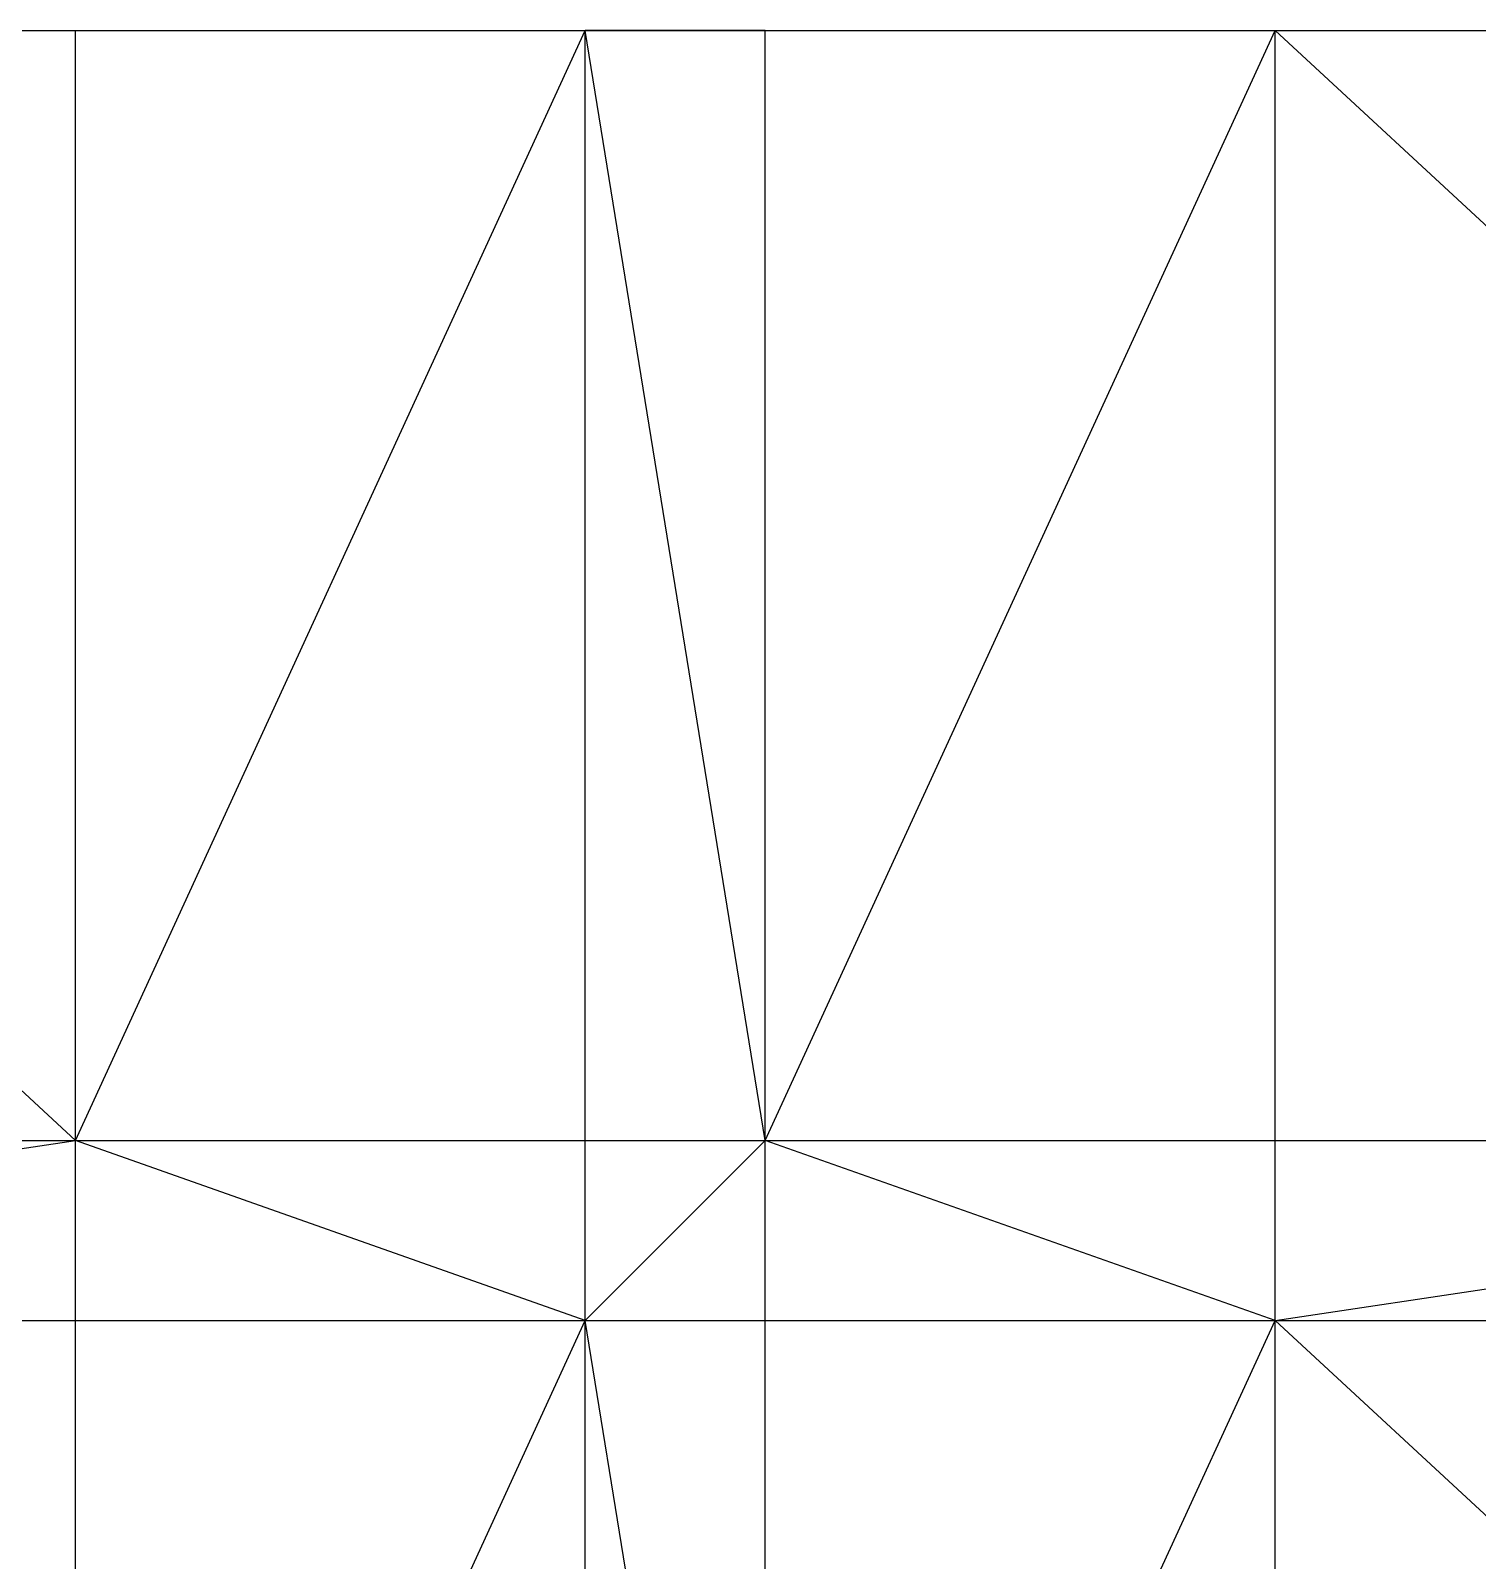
# Model space of a CAD drawing. Header units: metres. Extents: x 0 to 30, y 0 to 40.
# Drawn here: x 10.7 to 20.35, y 29.8 to 40 of the extents above; entities that cross this region are included whole.
import ezdxf

# ---------------------------------------------------------------- set-up
doc = ezdxf.new("R2010")
doc.units = ezdxf.units.M
for name, color, linetype in [('beam_x', 3, 'Continuous'), ('beam_y', 4, 'Continuous'), ('column', 7, 'Continuous'), ('floor_brace', 6, 'Continuous'), ('shear_wall_xz', 130, 'Continuous')]:
    doc.layers.add(name, color=color, linetype=linetype)

msp = doc.modelspace()

# ---------------------------------------------------------------- linework, layer by layer
at = {"layer": 'beam_x'}
for p, q in [((3, 40), (11, 40)), ((3, 40, 9), (11, 40, 9)), ((3, 40, 15), (11, 40, 15)), ((3, 40, 21), (11, 40, 21)), ((3, 40, 27), (11, 40, 27)), ((3, 40, 33), (11, 40, 33)), ((3, 40, 39), (11, 40, 39)), ((3, 40, 45), (11, 40, 45)), ((3, 40, 51), (11, 40, 51)), ((3, 40, 57), (11, 40, 57)), ((3, 40, 63), (11, 40, 63)), ((3, 40, 69), (11, 40, 69)), ((3, 40, 75), (11, 40, 75)), ((3, 40, 81), (11, 40, 81)), ((3, 40, 87), (11, 40, 87)), ((3, 40, 93), (11, 40, 93)), ((3, 40, 99), (11, 40, 99)), ((3, 40, 105), (11, 40, 105)), ((3, 40, 111), (11, 40, 111)), ((3, 40, 117), (11, 40, 117)), ((3, 40, 123), (11, 40, 123)), ((3, 40, 129), (11, 40, 129)), ((3, 40, 135), (11, 40, 135)), ((3, 40, 141), (11, 40, 141)), ((3, 40, 147), (11, 40, 147)), ((3, 40, 153), (11, 40, 153)), ((11, 40), (14.4, 40)), ((11, 40, 9), (14.4, 40, 9)), ((11, 40, 15), (14.4, 40, 15)), ((11, 40, 21), (14.4, 40, 21)), ((11, 40, 27), (14.4, 40, 27)), ((11, 40, 33), (14.4, 40, 33)), ((11, 40, 39), (14.4, 40, 39)), ((11, 40, 45), (14.4, 40, 45)), ((11, 40, 51), (14.4, 40, 51)), ((11, 40, 57), (14.4, 40, 57)), ((11, 40, 63), (14.4, 40, 63)), ((11, 40, 69), (14.4, 40, 69)), ((11, 40, 75), (14.4, 40, 75)), ((11, 40, 81), (14.4, 40, 81)), ((11, 40, 87), (14.4, 40, 87)), ((11, 40, 93), (14.4, 40, 93)), ((11, 40, 99), (14.4, 40, 99)), ((11, 40, 105), (14.4, 40, 105)), ((11, 40, 111), (14.4, 40, 111)), ((11, 40, 117), (14.4, 40, 117)), ((11, 40, 123), (14.4, 40, 123)), ((11, 40, 129), (14.4, 40, 129)), ((11, 40, 135), (14.4, 40, 135)), ((11, 40, 141), (14.4, 40, 141)), ((11, 40, 147), (14.4, 40, 147)), ((11, 40, 153), (14.4, 40, 153)), ((14.4, 40), (15.6, 40)), ((14.4, 40, 9), (15.6, 40, 9)), ((14.4, 40, 15), (15.6, 40, 15)), ((14.4, 40, 21), (15.6, 40, 21)), ((14.4, 40, 27), (15.6, 40, 27)), ((14.4, 40, 33), (15.6, 40, 33)), ((14.4, 40, 39), (15.6, 40, 39)), ((14.4, 40, 45), (15.6, 40, 45)), ((14.4, 40, 51), (15.6, 40, 51)), ((14.4, 40, 57), (15.6, 40, 57)), ((14.4, 40, 63), (15.6, 40, 63)), ((14.4, 40, 69), (15.6, 40, 69)), ((14.4, 40, 75), (15.6, 40, 75)), ((14.4, 40, 81), (15.6, 40, 81)), ((14.4, 40, 87), (15.6, 40, 87)), ((14.4, 40, 93), (15.6, 40, 93)), ((14.4, 40, 99), (15.6, 40, 99)), ((14.4, 40, 105), (15.6, 40, 105)), ((14.4, 40, 111), (15.6, 40, 111)), ((14.4, 40, 117), (15.6, 40, 117)), ((14.4, 40, 123), (15.6, 40, 123)), ((14.4, 40, 129), (15.6, 40, 129)), ((14.4, 40, 135), (15.6, 40, 135)), ((14.4, 40, 141), (15.6, 40, 141)), ((14.4, 40, 147), (15.6, 40, 147)), ((14.4, 40, 153), (15.6, 40, 153)), ((15.6, 40), (19, 40)), ((15.6, 40, 9), (19, 40, 9)), ((15.6, 40, 15), (19, 40, 15)), ((15.6, 40, 21), (19, 40, 21)), ((15.6, 40, 27), (19, 40, 27)), ((15.6, 40, 33), (19, 40, 33)), ((15.6, 40, 39), (19, 40, 39)), ((15.6, 40, 45), (19, 40, 45)), ((15.6, 40, 51), (19, 40, 51)), ((15.6, 40, 57), (19, 40, 57)), ((15.6, 40, 63), (19, 40, 63)), ((15.6, 40, 69), (19, 40, 69)), ((15.6, 40, 75), (19, 40, 75)), ((15.6, 40, 81), (19, 40, 81)), ((15.6, 40, 87), (19, 40, 87)), ((15.6, 40, 93), (19, 40, 93)), ((15.6, 40, 99), (19, 40, 99)), ((15.6, 40, 105), (19, 40, 105)), ((15.6, 40, 111), (19, 40, 111)), ((15.6, 40, 117), (19, 40, 117)), ((15.6, 40, 123), (19, 40, 123)), ((15.6, 40, 129), (19, 40, 129)), ((15.6, 40, 135), (19, 40, 135)), ((15.6, 40, 141), (19, 40, 141)), ((15.6, 40, 147), (19, 40, 147)), ((15.6, 40, 153), (19, 40, 153)), ((19, 40), (27, 40)), ((19, 40, 9), (27, 40, 9)), ((19, 40, 15), (27, 40, 15)), ((19, 40, 21), (27, 40, 21)), ((19, 40, 27), (27, 40, 27)), ((19, 40, 33), (27, 40, 33)), ((19, 40, 39), (27, 40, 39)), ((19, 40, 45), (27, 40, 45)), ((19, 40, 51), (27, 40, 51)), ((19, 40, 57), (27, 40, 57)), ((19, 40, 63), (27, 40, 63)), ((19, 40, 69), (27, 40, 69)), ((19, 40, 75), (27, 40, 75)), ((19, 40, 81), (27, 40, 81)), ((19, 40, 87), (27, 40, 87)), ((19, 40, 93), (27, 40, 93)), ((19, 40, 99), (27, 40, 99)), ((19, 40, 105), (27, 40, 105)), ((19, 40, 111), (27, 40, 111)), ((19, 40, 117), (27, 40, 117)), ((19, 40, 123), (27, 40, 123)), ((19, 40, 129), (27, 40, 129)), ((19, 40, 135), (27, 40, 135)), ((19, 40, 141), (27, 40, 141)), ((19, 40, 147), (27, 40, 147)), ((19, 40, 153), (27, 40, 153)), ((3, 32.6), (11, 32.6)), ((3, 32.6, 15), (11, 32.6, 15)), ((3, 32.6, 27), (11, 32.6, 27)), ((3, 32.6, 39), (11, 32.6, 39)), ((3, 32.6, 51), (11, 32.6, 51)), ((3, 32.6, 63), (11, 32.6, 63)), ((3, 32.6, 75), (11, 32.6, 75)), ((3, 32.6, 87), (11, 32.6, 87)), ((3, 32.6, 99), (11, 32.6, 99)), ((3, 32.6, 111), (11, 32.6, 111)), ((3, 32.6, 123), (11, 32.6, 123)), ((3, 32.6, 135), (11, 32.6, 135)), ((3, 32.6, 147), (11, 32.6, 147)), ((11, 32.6), (14.4, 32.6)), ((11, 32.6, 15), (14.4, 32.6, 15)), ((11, 32.6, 27), (14.4, 32.6, 27)), ((11, 32.6, 39), (14.4, 32.6, 39)), ((11, 32.6, 51), (14.4, 32.6, 51)), ((11, 32.6, 63), (14.4, 32.6, 63)), ((11, 32.6, 75), (14.4, 32.6, 75)), ((11, 32.6, 87), (14.4, 32.6, 87)), ((11, 32.6, 99), (14.4, 32.6, 99)), ((11, 32.6, 111), (14.4, 32.6, 111)), ((11, 32.6, 123), (14.4, 32.6, 123)), ((11, 32.6, 135), (14.4, 32.6, 135)), ((11, 32.6, 147), (14.4, 32.6, 147)), ((14.4, 32.6), (15.6, 32.6)), ((14.4, 32.6, 9), (15.6, 32.6, 9)), ((14.4, 32.6, 15), (15.6, 32.6, 15)), ((14.4, 32.6, 21), (15.6, 32.6, 21)), ((14.4, 32.6, 27), (15.6, 32.6, 27)), ((14.4, 32.6, 33), (15.6, 32.6, 33)), ((14.4, 32.6, 39), (15.6, 32.6, 39)), ((14.4, 32.6, 45), (15.6, 32.6, 45)), ((14.4, 32.6, 51), (15.6, 32.6, 51)), ((14.4, 32.6, 57), (15.6, 32.6, 57)), ((14.4, 32.6, 63), (15.6, 32.6, 63)), ((14.4, 32.6, 69), (15.6, 32.6, 69)), ((14.4, 32.6, 75), (15.6, 32.6, 75)), ((14.4, 32.6, 81), (15.6, 32.6, 81)), ((14.4, 32.6, 87), (15.6, 32.6, 87)), ((14.4, 32.6, 93), (15.6, 32.6, 93)), ((14.4, 32.6, 99), (15.6, 32.6, 99)), ((14.4, 32.6, 105), (15.6, 32.6, 105)), ((14.4, 32.6, 111), (15.6, 32.6, 111)), ((14.4, 32.6, 117), (15.6, 32.6, 117)), ((14.4, 32.6, 123), (15.6, 32.6, 123)), ((14.4, 32.6, 129), (15.6, 32.6, 129)), ((14.4, 32.6, 135), (15.6, 32.6, 135)), ((14.4, 32.6, 141), (15.6, 32.6, 141)), ((14.4, 32.6, 147), (15.6, 32.6, 147)), ((14.4, 32.6, 153), (15.6, 32.6, 153)), ((15.6, 32.6), (19, 32.6)), ((15.6, 32.6, 15), (19, 32.6, 15)), ((15.6, 32.6, 27), (19, 32.6, 27)), ((15.6, 32.6, 39), (19, 32.6, 39)), ((15.6, 32.6, 51), (19, 32.6, 51)), ((15.6, 32.6, 63), (19, 32.6, 63)), ((15.6, 32.6, 75), (19, 32.6, 75)), ((15.6, 32.6, 87), (19, 32.6, 87)), ((15.6, 32.6, 99), (19, 32.6, 99)), ((15.6, 32.6, 111), (19, 32.6, 111)), ((15.6, 32.6, 123), (19, 32.6, 123)), ((15.6, 32.6, 135), (19, 32.6, 135)), ((15.6, 32.6, 147), (19, 32.6, 147)), ((19, 32.6), (27, 32.6)), ((19, 32.6, 15), (27, 32.6, 15)), ((19, 32.6, 27), (27, 32.6, 27)), ((19, 32.6, 39), (27, 32.6, 39)), ((19, 32.6, 51), (27, 32.6, 51)), ((19, 32.6, 63), (27, 32.6, 63)), ((19, 32.6, 75), (27, 32.6, 75)), ((19, 32.6, 87), (27, 32.6, 87)), ((19, 32.6, 99), (27, 32.6, 99)), ((19, 32.6, 111), (27, 32.6, 111)), ((19, 32.6, 123), (27, 32.6, 123)), ((19, 32.6, 135), (27, 32.6, 135)), ((19, 32.6, 147), (27, 32.6, 147)), ((3, 31.4), (11, 31.4)), ((3, 31.4, 15), (11, 31.4, 15)), ((3, 31.4, 27), (11, 31.4, 27)), ((3, 31.4, 39), (11, 31.4, 39)), ((3, 31.4, 51), (11, 31.4, 51)), ((3, 31.4, 63), (11, 31.4, 63)), ((3, 31.4, 75), (11, 31.4, 75)), ((3, 31.4, 87), (11, 31.4, 87)), ((3, 31.4, 99), (11, 31.4, 99)), ((3, 31.4, 111), (11, 31.4, 111)), ((3, 31.4, 123), (11, 31.4, 123)), ((3, 31.4, 135), (11, 31.4, 135)), ((3, 31.4, 147), (11, 31.4, 147)), ((11, 31.4), (14.4, 31.4)), ((11, 31.4, 15), (14.4, 31.4, 15)), ((11, 31.4, 27), (14.4, 31.4, 27)), ((11, 31.4, 39), (14.4, 31.4, 39)), ((11, 31.4, 51), (14.4, 31.4, 51)), ((11, 31.4, 63), (14.4, 31.4, 63)), ((11, 31.4, 75), (14.4, 31.4, 75)), ((11, 31.4, 87), (14.4, 31.4, 87)), ((11, 31.4, 99), (14.4, 31.4, 99)), ((11, 31.4, 111), (14.4, 31.4, 111)), ((11, 31.4, 123), (14.4, 31.4, 123)), ((11, 31.4, 135), (14.4, 31.4, 135)), ((11, 31.4, 147), (14.4, 31.4, 147)), ((14.4, 31.4), (15.6, 31.4)), ((14.4, 31.4, 9), (15.6, 31.4, 9)), ((14.4, 31.4, 15), (15.6, 31.4, 15)), ((14.4, 31.4, 21), (15.6, 31.4, 21)), ((14.4, 31.4, 27), (15.6, 31.4, 27)), ((14.4, 31.4, 33), (15.6, 31.4, 33)), ((14.4, 31.4, 39), (15.6, 31.4, 39)), ((14.4, 31.4, 45), (15.6, 31.4, 45)), ((14.4, 31.4, 51), (15.6, 31.4, 51)), ((14.4, 31.4, 57), (15.6, 31.4, 57)), ((14.4, 31.4, 63), (15.6, 31.4, 63)), ((14.4, 31.4, 69), (15.6, 31.4, 69)), ((14.4, 31.4, 75), (15.6, 31.4, 75)), ((14.4, 31.4, 81), (15.6, 31.4, 81)), ((14.4, 31.4, 87), (15.6, 31.4, 87)), ((14.4, 31.4, 93), (15.6, 31.4, 93)), ((14.4, 31.4, 99), (15.6, 31.4, 99)), ((14.4, 31.4, 105), (15.6, 31.4, 105)), ((14.4, 31.4, 111), (15.6, 31.4, 111)), ((14.4, 31.4, 117), (15.6, 31.4, 117)), ((14.4, 31.4, 123), (15.6, 31.4, 123)), ((14.4, 31.4, 129), (15.6, 31.4, 129)), ((14.4, 31.4, 135), (15.6, 31.4, 135)), ((14.4, 31.4, 141), (15.6, 31.4, 141)), ((14.4, 31.4, 147), (15.6, 31.4, 147)), ((14.4, 31.4, 153), (15.6, 31.4, 153)), ((15.6, 31.4), (19, 31.4)), ((15.6, 31.4, 15), (19, 31.4, 15)), ((15.6, 31.4, 27), (19, 31.4, 27)), ((15.6, 31.4, 39), (19, 31.4, 39)), ((15.6, 31.4, 51), (19, 31.4, 51)), ((15.6, 31.4, 63), (19, 31.4, 63)), ((15.6, 31.4, 75), (19, 31.4, 75)), ((15.6, 31.4, 87), (19, 31.4, 87)), ((15.6, 31.4, 99), (19, 31.4, 99)), ((15.6, 31.4, 111), (19, 31.4, 111)), ((15.6, 31.4, 123), (19, 31.4, 123)), ((15.6, 31.4, 135), (19, 31.4, 135)), ((15.6, 31.4, 147), (19, 31.4, 147)), ((19, 31.4), (27, 31.4)), ((19, 31.4, 15), (27, 31.4, 15)), ((19, 31.4, 27), (27, 31.4, 27)), ((19, 31.4, 39), (27, 31.4, 39)), ((19, 31.4, 51), (27, 31.4, 51)), ((19, 31.4, 63), (27, 31.4, 63)), ((19, 31.4, 75), (27, 31.4, 75)), ((19, 31.4, 87), (27, 31.4, 87)), ((19, 31.4, 99), (27, 31.4, 99)), ((19, 31.4, 111), (27, 31.4, 111)), ((19, 31.4, 123), (27, 31.4, 123)), ((19, 31.4, 135), (27, 31.4, 135)), ((19, 31.4, 147), (27, 31.4, 147))]:
    msp.add_line(p, q, dxfattribs=at)
at = {"layer": 'beam_y'}
for p, q in [((11, 32.6, 9), (11, 40, 9)), ((11, 32.6, 21), (11, 40, 21)), ((11, 32.6, 33), (11, 40, 33)), ((11, 32.6, 45), (11, 40, 45)), ((11, 32.6, 57), (11, 40, 57)), ((11, 32.6, 69), (11, 40, 69)), ((11, 32.6, 81), (11, 40, 81)), ((11, 32.6, 93), (11, 40, 93)), ((11, 32.6, 105), (11, 40, 105)), ((11, 32.6, 117), (11, 40, 117)), ((11, 32.6, 129), (11, 40, 129)), ((11, 32.6, 141), (11, 40, 141)), ((11, 32.6, 153), (11, 40, 153)), ((14.4, 32.6), (14.4, 40)), ((14.4, 32.6, 9), (14.4, 40, 9)), ((14.4, 32.6, 15), (14.4, 40, 15)), ((14.4, 32.6, 21), (14.4, 40, 21)), ((14.4, 32.6, 27), (14.4, 40, 27)), ((14.4, 32.6, 33), (14.4, 40, 33)), ((14.4, 32.6, 39), (14.4, 40, 39)), ((14.4, 32.6, 45), (14.4, 40, 45)), ((14.4, 32.6, 51), (14.4, 40, 51)), ((14.4, 32.6, 57), (14.4, 40, 57)), ((14.4, 32.6, 63), (14.4, 40, 63)), ((14.4, 32.6, 69), (14.4, 40, 69)), ((14.4, 32.6, 75), (14.4, 40, 75)), ((14.4, 32.6, 81), (14.4, 40, 81)), ((14.4, 32.6, 87), (14.4, 40, 87)), ((14.4, 32.6, 93), (14.4, 40, 93)), ((14.4, 32.6, 99), (14.4, 40, 99)), ((14.4, 32.6, 105), (14.4, 40, 105)), ((14.4, 32.6, 111), (14.4, 40, 111)), ((14.4, 32.6, 117), (14.4, 40, 117)), ((14.4, 32.6, 123), (14.4, 40, 123)), ((14.4, 32.6, 129), (14.4, 40, 129)), ((14.4, 32.6, 135), (14.4, 40, 135)), ((14.4, 32.6, 141), (14.4, 40, 141)), ((14.4, 32.6, 147), (14.4, 40, 147)), ((14.4, 32.6, 153), (14.4, 40, 153)), ((15.6, 32.6), (15.6, 40)), ((15.6, 32.6, 9), (15.6, 40, 9)), ((15.6, 32.6, 15), (15.6, 40, 15)), ((15.6, 32.6, 21), (15.6, 40, 21)), ((15.6, 32.6, 27), (15.6, 40, 27)), ((15.6, 32.6, 33), (15.6, 40, 33)), ((15.6, 32.6, 39), (15.6, 40, 39)), ((15.6, 32.6, 45), (15.6, 40, 45)), ((15.6, 32.6, 51), (15.6, 40, 51)), ((15.6, 32.6, 57), (15.6, 40, 57)), ((15.6, 32.6, 63), (15.6, 40, 63)), ((15.6, 32.6, 69), (15.6, 40, 69)), ((15.6, 32.6, 75), (15.6, 40, 75)), ((15.6, 32.6, 81), (15.6, 40, 81)), ((15.6, 32.6, 87), (15.6, 40, 87)), ((15.6, 32.6, 93), (15.6, 40, 93)), ((15.6, 32.6, 99), (15.6, 40, 99)), ((15.6, 32.6, 105), (15.6, 40, 105)), ((15.6, 32.6, 111), (15.6, 40, 111)), ((15.6, 32.6, 117), (15.6, 40, 117)), ((15.6, 32.6, 123), (15.6, 40, 123)), ((15.6, 32.6, 129), (15.6, 40, 129)), ((15.6, 32.6, 135), (15.6, 40, 135)), ((15.6, 32.6, 141), (15.6, 40, 141)), ((15.6, 32.6, 147), (15.6, 40, 147)), ((15.6, 32.6, 153), (15.6, 40, 153)), ((19, 32.6, 9), (19, 40, 9)), ((19, 32.6, 21), (19, 40, 21)), ((19, 32.6, 33), (19, 40, 33)), ((19, 32.6, 45), (19, 40, 45)), ((19, 32.6, 57), (19, 40, 57)), ((19, 32.6, 69), (19, 40, 69)), ((19, 32.6, 81), (19, 40, 81)), ((19, 32.6, 93), (19, 40, 93)), ((19, 32.6, 105), (19, 40, 105)), ((19, 32.6, 117), (19, 40, 117)), ((19, 32.6, 129), (19, 40, 129)), ((19, 32.6, 141), (19, 40, 141)), ((19, 32.6, 153), (19, 40, 153)), ((11, 31.4, 9), (11, 32.6, 9)), ((11, 31.4, 21), (11, 32.6, 21)), ((11, 31.4, 33), (11, 32.6, 33)), ((11, 31.4, 45), (11, 32.6, 45)), ((11, 31.4, 57), (11, 32.6, 57)), ((11, 31.4, 69), (11, 32.6, 69)), ((11, 31.4, 81), (11, 32.6, 81)), ((11, 31.4, 93), (11, 32.6, 93)), ((11, 31.4, 105), (11, 32.6, 105)), ((11, 31.4, 117), (11, 32.6, 117)), ((11, 31.4, 129), (11, 32.6, 129)), ((11, 31.4, 141), (11, 32.6, 141)), ((11, 31.4, 153), (11, 32.6, 153)), ((14.4, 31.4), (14.4, 32.6)), ((14.4, 31.4, 9), (14.4, 32.6, 9)), ((14.4, 31.4, 15), (14.4, 32.6, 15)), ((14.4, 31.4, 21), (14.4, 32.6, 21)), ((14.4, 31.4, 27), (14.4, 32.6, 27)), ((14.4, 31.4, 33), (14.4, 32.6, 33)), ((14.4, 31.4, 39), (14.4, 32.6, 39)), ((14.4, 31.4, 45), (14.4, 32.6, 45)), ((14.4, 31.4, 51), (14.4, 32.6, 51)), ((14.4, 31.4, 57), (14.4, 32.6, 57)), ((14.4, 31.4, 63), (14.4, 32.6, 63)), ((14.4, 31.4, 69), (14.4, 32.6, 69)), ((14.4, 31.4, 75), (14.4, 32.6, 75)), ((14.4, 31.4, 81), (14.4, 32.6, 81)), ((14.4, 31.4, 87), (14.4, 32.6, 87)), ((14.4, 31.4, 93), (14.4, 32.6, 93)), ((14.4, 31.4, 99), (14.4, 32.6, 99)), ((14.4, 31.4, 105), (14.4, 32.6, 105)), ((14.4, 31.4, 111), (14.4, 32.6, 111)), ((14.4, 31.4, 117), (14.4, 32.6, 117)), ((14.4, 31.4, 123), (14.4, 32.6, 123)), ((14.4, 31.4, 129), (14.4, 32.6, 129)), ((14.4, 31.4, 135), (14.4, 32.6, 135)), ((14.4, 31.4, 141), (14.4, 32.6, 141)), ((14.4, 31.4, 147), (14.4, 32.6, 147)), ((14.4, 31.4, 153), (14.4, 32.6, 153)), ((15.6, 31.4), (15.6, 32.6)), ((15.6, 31.4, 9), (15.6, 32.6, 9)), ((15.6, 31.4, 15), (15.6, 32.6, 15)), ((15.6, 31.4, 21), (15.6, 32.6, 21)), ((15.6, 31.4, 27), (15.6, 32.6, 27)), ((15.6, 31.4, 33), (15.6, 32.6, 33)), ((15.6, 31.4, 39), (15.6, 32.6, 39)), ((15.6, 31.4, 45), (15.6, 32.6, 45)), ((15.6, 31.4, 51), (15.6, 32.6, 51)), ((15.6, 31.4, 57), (15.6, 32.6, 57)), ((15.6, 31.4, 63), (15.6, 32.6, 63)), ((15.6, 31.4, 69), (15.6, 32.6, 69)), ((15.6, 31.4, 75), (15.6, 32.6, 75)), ((15.6, 31.4, 81), (15.6, 32.6, 81)), ((15.6, 31.4, 87), (15.6, 32.6, 87)), ((15.6, 31.4, 93), (15.6, 32.6, 93)), ((15.6, 31.4, 99), (15.6, 32.6, 99)), ((15.6, 31.4, 105), (15.6, 32.6, 105)), ((15.6, 31.4, 111), (15.6, 32.6, 111)), ((15.6, 31.4, 117), (15.6, 32.6, 117)), ((15.6, 31.4, 123), (15.6, 32.6, 123)), ((15.6, 31.4, 129), (15.6, 32.6, 129)), ((15.6, 31.4, 135), (15.6, 32.6, 135)), ((15.6, 31.4, 141), (15.6, 32.6, 141)), ((15.6, 31.4, 147), (15.6, 32.6, 147)), ((15.6, 31.4, 153), (15.6, 32.6, 153)), ((19, 31.4, 9), (19, 32.6, 9)), ((19, 31.4, 21), (19, 32.6, 21)), ((19, 31.4, 33), (19, 32.6, 33)), ((19, 31.4, 45), (19, 32.6, 45)), ((19, 31.4, 57), (19, 32.6, 57)), ((19, 31.4, 69), (19, 32.6, 69)), ((19, 31.4, 81), (19, 32.6, 81)), ((19, 31.4, 93), (19, 32.6, 93)), ((19, 31.4, 105), (19, 32.6, 105)), ((19, 31.4, 117), (19, 32.6, 117)), ((19, 31.4, 129), (19, 32.6, 129)), ((19, 31.4, 141), (19, 32.6, 141)), ((19, 31.4, 153), (19, 32.6, 153)), ((11, 24, 9), (11, 31.4, 9)), ((11, 24, 21), (11, 31.4, 21)), ((11, 24, 33), (11, 31.4, 33)), ((11, 24, 45), (11, 31.4, 45)), ((11, 24, 57), (11, 31.4, 57)), ((11, 24, 69), (11, 31.4, 69)), ((11, 24, 81), (11, 31.4, 81)), ((11, 24, 93), (11, 31.4, 93)), ((11, 24, 105), (11, 31.4, 105)), ((11, 24, 117), (11, 31.4, 117)), ((11, 24, 129), (11, 31.4, 129)), ((11, 24, 141), (11, 31.4, 141)), ((11, 24, 153), (11, 31.4, 153)), ((14.4, 24), (14.4, 31.4)), ((14.4, 24, 9), (14.4, 31.4, 9)), ((14.4, 24, 15), (14.4, 31.4, 15)), ((14.4, 24, 21), (14.4, 31.4, 21)), ((14.4, 24, 27), (14.4, 31.4, 27)), ((14.4, 24, 33), (14.4, 31.4, 33)), ((14.4, 24, 39), (14.4, 31.4, 39)), ((14.4, 24, 45), (14.4, 31.4, 45)), ((14.4, 24, 51), (14.4, 31.4, 51)), ((14.4, 24, 57), (14.4, 31.4, 57)), ((14.4, 24, 63), (14.4, 31.4, 63)), ((14.4, 24, 69), (14.4, 31.4, 69)), ((14.4, 24, 75), (14.4, 31.4, 75)), ((14.4, 24, 81), (14.4, 31.4, 81)), ((14.4, 24, 87), (14.4, 31.4, 87)), ((14.4, 24, 93), (14.4, 31.4, 93)), ((14.4, 24, 99), (14.4, 31.4, 99)), ((14.4, 24, 105), (14.4, 31.4, 105)), ((14.4, 24, 111), (14.4, 31.4, 111)), ((14.4, 24, 117), (14.4, 31.4, 117)), ((14.4, 24, 123), (14.4, 31.4, 123)), ((14.4, 24, 129), (14.4, 31.4, 129)), ((14.4, 24, 135), (14.4, 31.4, 135)), ((14.4, 24, 141), (14.4, 31.4, 141)), ((14.4, 24, 147), (14.4, 31.4, 147)), ((14.4, 24, 153), (14.4, 31.4, 153)), ((15.6, 24), (15.6, 31.4)), ((15.6, 24, 9), (15.6, 31.4, 9)), ((15.6, 24, 15), (15.6, 31.4, 15)), ((15.6, 24, 21), (15.6, 31.4, 21)), ((15.6, 24, 27), (15.6, 31.4, 27)), ((15.6, 24, 33), (15.6, 31.4, 33)), ((15.6, 24, 39), (15.6, 31.4, 39)), ((15.6, 24, 45), (15.6, 31.4, 45)), ((15.6, 24, 51), (15.6, 31.4, 51)), ((15.6, 24, 57), (15.6, 31.4, 57)), ((15.6, 24, 63), (15.6, 31.4, 63)), ((15.6, 24, 69), (15.6, 31.4, 69)), ((15.6, 24, 75), (15.6, 31.4, 75)), ((15.6, 24, 81), (15.6, 31.4, 81)), ((15.6, 24, 87), (15.6, 31.4, 87)), ((15.6, 24, 93), (15.6, 31.4, 93)), ((15.6, 24, 99), (15.6, 31.4, 99)), ((15.6, 24, 105), (15.6, 31.4, 105)), ((15.6, 24, 111), (15.6, 31.4, 111)), ((15.6, 24, 117), (15.6, 31.4, 117)), ((15.6, 24, 123), (15.6, 31.4, 123)), ((15.6, 24, 129), (15.6, 31.4, 129)), ((15.6, 24, 135), (15.6, 31.4, 135)), ((15.6, 24, 141), (15.6, 31.4, 141)), ((15.6, 24, 147), (15.6, 31.4, 147)), ((15.6, 24, 153), (15.6, 31.4, 153)), ((19, 24, 9), (19, 31.4, 9)), ((19, 24, 21), (19, 31.4, 21)), ((19, 24, 33), (19, 31.4, 33)), ((19, 24, 45), (19, 31.4, 45)), ((19, 24, 57), (19, 31.4, 57)), ((19, 24, 69), (19, 31.4, 69)), ((19, 24, 81), (19, 31.4, 81)), ((19, 24, 93), (19, 31.4, 93)), ((19, 24, 105), (19, 31.4, 105)), ((19, 24, 117), (19, 31.4, 117)), ((19, 24, 129), (19, 31.4, 129)), ((19, 24, 141), (19, 31.4, 141)), ((19, 24, 153), (19, 31.4, 153))]:
    msp.add_line(p, q, dxfattribs=at)
at = {"layer": 'column'}
for p, q in [((11, 40), (11, 40, 9)), ((11, 40, 9), (11, 40, 15)), ((11, 40, 15), (11, 40, 21)), ((11, 40, 21), (11, 40, 27)), ((11, 40, 27), (11, 40, 33)), ((11, 40, 33), (11, 40, 39)), ((11, 40, 39), (11, 40, 45)), ((11, 40, 45), (11, 40, 51)), ((11, 40, 51), (11, 40, 57)), ((11, 40, 57), (11, 40, 63)), ((11, 40, 63), (11, 40, 69)), ((11, 40, 69), (11, 40, 75)), ((11, 40, 75), (11, 40, 81)), ((11, 40, 81), (11, 40, 87)), ((11, 40, 87), (11, 40, 93)), ((11, 40, 93), (11, 40, 99)), ((11, 40, 99), (11, 40, 105)), ((11, 40, 105), (11, 40, 111)), ((11, 40, 111), (11, 40, 117)), ((11, 40, 117), (11, 40, 123)), ((11, 40, 123), (11, 40, 129)), ((11, 40, 129), (11, 40, 135)), ((11, 40, 135), (11, 40, 141)), ((11, 40, 141), (11, 40, 147)), ((11, 40, 147), (11, 40, 153)), ((14.4, 40), (14.4, 40, 9)), ((14.4, 40, 9), (14.4, 40, 15)), ((14.4, 40, 15), (14.4, 40, 21)), ((14.4, 40, 21), (14.4, 40, 27)), ((14.4, 40, 27), (14.4, 40, 33)), ((14.4, 40, 33), (14.4, 40, 39)), ((14.4, 40, 39), (14.4, 40, 45)), ((14.4, 40, 45), (14.4, 40, 51)), ((14.4, 40, 51), (14.4, 40, 57)), ((14.4, 40, 57), (14.4, 40, 63)), ((14.4, 40, 63), (14.4, 40, 69)), ((14.4, 40, 69), (14.4, 40, 75)), ((14.4, 40, 75), (14.4, 40, 81)), ((14.4, 40, 81), (14.4, 40, 87)), ((14.4, 40, 87), (14.4, 40, 93)), ((14.4, 40, 93), (14.4, 40, 99)), ((14.4, 40, 99), (14.4, 40, 105)), ((14.4, 40, 105), (14.4, 40, 111)), ((14.4, 40, 111), (14.4, 40, 117)), ((14.4, 40, 117), (14.4, 40, 123)), ((14.4, 40, 123), (14.4, 40, 129)), ((14.4, 40, 129), (14.4, 40, 135)), ((14.4, 40, 135), (14.4, 40, 141)), ((14.4, 40, 141), (14.4, 40, 147)), ((14.4, 40, 147), (14.4, 40, 153)), ((15.6, 40), (15.6, 40, 9)), ((15.6, 40, 9), (15.6, 40, 15)), ((15.6, 40, 15), (15.6, 40, 21)), ((15.6, 40, 21), (15.6, 40, 27)), ((15.6, 40, 27), (15.6, 40, 33)), ((15.6, 40, 33), (15.6, 40, 39)), ((15.6, 40, 39), (15.6, 40, 45)), ((15.6, 40, 45), (15.6, 40, 51)), ((15.6, 40, 51), (15.6, 40, 57)), ((15.6, 40, 57), (15.6, 40, 63)), ((15.6, 40, 63), (15.6, 40, 69)), ((15.6, 40, 69), (15.6, 40, 75)), ((15.6, 40, 75), (15.6, 40, 81)), ((15.6, 40, 81), (15.6, 40, 87)), ((15.6, 40, 87), (15.6, 40, 93)), ((15.6, 40, 93), (15.6, 40, 99)), ((15.6, 40, 99), (15.6, 40, 105)), ((15.6, 40, 105), (15.6, 40, 111)), ((15.6, 40, 111), (15.6, 40, 117)), ((15.6, 40, 117), (15.6, 40, 123)), ((15.6, 40, 123), (15.6, 40, 129)), ((15.6, 40, 129), (15.6, 40, 135)), ((15.6, 40, 135), (15.6, 40, 141)), ((15.6, 40, 141), (15.6, 40, 147)), ((15.6, 40, 147), (15.6, 40, 153)), ((19, 40), (19, 40, 9)), ((19, 40, 9), (19, 40, 15)), ((19, 40, 15), (19, 40, 21)), ((19, 40, 21), (19, 40, 27)), ((19, 40, 27), (19, 40, 33)), ((19, 40, 33), (19, 40, 39)), ((19, 40, 39), (19, 40, 45)), ((19, 40, 45), (19, 40, 51)), ((19, 40, 51), (19, 40, 57)), ((19, 40, 57), (19, 40, 63)), ((19, 40, 63), (19, 40, 69)), ((19, 40, 69), (19, 40, 75)), ((19, 40, 75), (19, 40, 81)), ((19, 40, 81), (19, 40, 87)), ((19, 40, 87), (19, 40, 93)), ((19, 40, 93), (19, 40, 99)), ((19, 40, 99), (19, 40, 105)), ((19, 40, 105), (19, 40, 111)), ((19, 40, 111), (19, 40, 117)), ((19, 40, 117), (19, 40, 123)), ((19, 40, 123), (19, 40, 129)), ((19, 40, 129), (19, 40, 135)), ((19, 40, 135), (19, 40, 141)), ((19, 40, 141), (19, 40, 147)), ((19, 40, 147), (19, 40, 153)), ((11, 32.6), (11, 32.6, 9)), ((11, 32.6, 9), (11, 32.6, 15)), ((11, 32.6, 15), (11, 32.6, 21)), ((11, 32.6, 21), (11, 32.6, 27)), ((11, 32.6, 27), (11, 32.6, 33)), ((11, 32.6, 33), (11, 32.6, 39)), ((11, 32.6, 39), (11, 32.6, 45)), ((11, 32.6, 45), (11, 32.6, 51)), ((11, 32.6, 51), (11, 32.6, 57)), ((11, 32.6, 57), (11, 32.6, 63)), ((11, 32.6, 63), (11, 32.6, 69)), ((11, 32.6, 69), (11, 32.6, 75)), ((11, 32.6, 75), (11, 32.6, 81)), ((11, 32.6, 81), (11, 32.6, 87)), ((11, 32.6, 87), (11, 32.6, 93)), ((11, 32.6, 93), (11, 32.6, 99)), ((11, 32.6, 99), (11, 32.6, 105)), ((11, 32.6, 105), (11, 32.6, 111)), ((11, 32.6, 111), (11, 32.6, 117)), ((11, 32.6, 117), (11, 32.6, 123)), ((11, 32.6, 123), (11, 32.6, 129)), ((11, 32.6, 129), (11, 32.6, 135)), ((11, 32.6, 135), (11, 32.6, 141)), ((11, 32.6, 141), (11, 32.6, 147)), ((11, 32.6, 147), (11, 32.6, 153)), ((14.4, 32.6), (14.4, 32.6, 9)), ((14.4, 32.6, 9), (14.4, 32.6, 15)), ((14.4, 32.6, 15), (14.4, 32.6, 21)), ((14.4, 32.6, 21), (14.4, 32.6, 27)), ((14.4, 32.6, 27), (14.4, 32.6, 33)), ((14.4, 32.6, 33), (14.4, 32.6, 39)), ((14.4, 32.6, 39), (14.4, 32.6, 45)), ((14.4, 32.6, 45), (14.4, 32.6, 51)), ((14.4, 32.6, 51), (14.4, 32.6, 57)), ((14.4, 32.6, 57), (14.4, 32.6, 63)), ((14.4, 32.6, 63), (14.4, 32.6, 69)), ((14.4, 32.6, 69), (14.4, 32.6, 75)), ((14.4, 32.6, 75), (14.4, 32.6, 81)), ((14.4, 32.6, 81), (14.4, 32.6, 87)), ((14.4, 32.6, 87), (14.4, 32.6, 93)), ((14.4, 32.6, 93), (14.4, 32.6, 99)), ((14.4, 32.6, 99), (14.4, 32.6, 105)), ((14.4, 32.6, 105), (14.4, 32.6, 111)), ((14.4, 32.6, 111), (14.4, 32.6, 117)), ((14.4, 32.6, 117), (14.4, 32.6, 123)), ((14.4, 32.6, 123), (14.4, 32.6, 129)), ((14.4, 32.6, 129), (14.4, 32.6, 135)), ((14.4, 32.6, 135), (14.4, 32.6, 141)), ((14.4, 32.6, 141), (14.4, 32.6, 147)), ((14.4, 32.6, 147), (14.4, 32.6, 153)), ((15.6, 32.6), (15.6, 32.6, 9)), ((15.6, 32.6, 9), (15.6, 32.6, 15)), ((15.6, 32.6, 15), (15.6, 32.6, 21)), ((15.6, 32.6, 21), (15.6, 32.6, 27)), ((15.6, 32.6, 27), (15.6, 32.6, 33)), ((15.6, 32.6, 33), (15.6, 32.6, 39)), ((15.6, 32.6, 39), (15.6, 32.6, 45)), ((15.6, 32.6, 45), (15.6, 32.6, 51)), ((15.6, 32.6, 51), (15.6, 32.6, 57)), ((15.6, 32.6, 57), (15.6, 32.6, 63)), ((15.6, 32.6, 63), (15.6, 32.6, 69)), ((15.6, 32.6, 69), (15.6, 32.6, 75)), ((15.6, 32.6, 75), (15.6, 32.6, 81)), ((15.6, 32.6, 81), (15.6, 32.6, 87)), ((15.6, 32.6, 87), (15.6, 32.6, 93)), ((15.6, 32.6, 93), (15.6, 32.6, 99)), ((15.6, 32.6, 99), (15.6, 32.6, 105)), ((15.6, 32.6, 105), (15.6, 32.6, 111)), ((15.6, 32.6, 111), (15.6, 32.6, 117)), ((15.6, 32.6, 117), (15.6, 32.6, 123)), ((15.6, 32.6, 123), (15.6, 32.6, 129)), ((15.6, 32.6, 129), (15.6, 32.6, 135)), ((15.6, 32.6, 135), (15.6, 32.6, 141)), ((15.6, 32.6, 141), (15.6, 32.6, 147)), ((15.6, 32.6, 147), (15.6, 32.6, 153)), ((19, 32.6), (19, 32.6, 9)), ((19, 32.6, 9), (19, 32.6, 15)), ((19, 32.6, 15), (19, 32.6, 21)), ((19, 32.6, 21), (19, 32.6, 27)), ((19, 32.6, 27), (19, 32.6, 33)), ((19, 32.6, 33), (19, 32.6, 39)), ((19, 32.6, 39), (19, 32.6, 45)), ((19, 32.6, 45), (19, 32.6, 51)), ((19, 32.6, 51), (19, 32.6, 57)), ((19, 32.6, 57), (19, 32.6, 63)), ((19, 32.6, 63), (19, 32.6, 69)), ((19, 32.6, 69), (19, 32.6, 75)), ((19, 32.6, 75), (19, 32.6, 81)), ((19, 32.6, 81), (19, 32.6, 87)), ((19, 32.6, 87), (19, 32.6, 93)), ((19, 32.6, 93), (19, 32.6, 99)), ((19, 32.6, 99), (19, 32.6, 105)), ((19, 32.6, 105), (19, 32.6, 111)), ((19, 32.6, 111), (19, 32.6, 117)), ((19, 32.6, 117), (19, 32.6, 123)), ((19, 32.6, 123), (19, 32.6, 129)), ((19, 32.6, 129), (19, 32.6, 135)), ((19, 32.6, 135), (19, 32.6, 141)), ((19, 32.6, 141), (19, 32.6, 147)), ((19, 32.6, 147), (19, 32.6, 153)), ((11, 31.4), (11, 31.4, 9)), ((11, 31.4, 9), (11, 31.4, 15)), ((11, 31.4, 15), (11, 31.4, 21)), ((11, 31.4, 21), (11, 31.4, 27)), ((11, 31.4, 27), (11, 31.4, 33)), ((11, 31.4, 33), (11, 31.4, 39)), ((11, 31.4, 39), (11, 31.4, 45)), ((11, 31.4, 45), (11, 31.4, 51)), ((11, 31.4, 51), (11, 31.4, 57)), ((11, 31.4, 57), (11, 31.4, 63)), ((11, 31.4, 63), (11, 31.4, 69)), ((11, 31.4, 69), (11, 31.4, 75)), ((11, 31.4, 75), (11, 31.4, 81)), ((11, 31.4, 81), (11, 31.4, 87)), ((11, 31.4, 87), (11, 31.4, 93)), ((11, 31.4, 93), (11, 31.4, 99)), ((11, 31.4, 99), (11, 31.4, 105)), ((11, 31.4, 105), (11, 31.4, 111)), ((11, 31.4, 111), (11, 31.4, 117)), ((11, 31.4, 117), (11, 31.4, 123)), ((11, 31.4, 123), (11, 31.4, 129)), ((11, 31.4, 129), (11, 31.4, 135)), ((11, 31.4, 135), (11, 31.4, 141)), ((11, 31.4, 141), (11, 31.4, 147)), ((11, 31.4, 147), (11, 31.4, 153)), ((14.4, 31.4), (14.4, 31.4, 9)), ((14.4, 31.4, 9), (14.4, 31.4, 15)), ((14.4, 31.4, 15), (14.4, 31.4, 21)), ((14.4, 31.4, 21), (14.4, 31.4, 27)), ((14.4, 31.4, 27), (14.4, 31.4, 33)), ((14.4, 31.4, 33), (14.4, 31.4, 39)), ((14.4, 31.4, 39), (14.4, 31.4, 45)), ((14.4, 31.4, 45), (14.4, 31.4, 51)), ((14.4, 31.4, 51), (14.4, 31.4, 57)), ((14.4, 31.4, 57), (14.4, 31.4, 63)), ((14.4, 31.4, 63), (14.4, 31.4, 69)), ((14.4, 31.4, 69), (14.4, 31.4, 75)), ((14.4, 31.4, 75), (14.4, 31.4, 81)), ((14.4, 31.4, 81), (14.4, 31.4, 87)), ((14.4, 31.4, 87), (14.4, 31.4, 93)), ((14.4, 31.4, 93), (14.4, 31.4, 99)), ((14.4, 31.4, 99), (14.4, 31.4, 105)), ((14.4, 31.4, 105), (14.4, 31.4, 111)), ((14.4, 31.4, 111), (14.4, 31.4, 117)), ((14.4, 31.4, 117), (14.4, 31.4, 123)), ((14.4, 31.4, 123), (14.4, 31.4, 129)), ((14.4, 31.4, 129), (14.4, 31.4, 135)), ((14.4, 31.4, 135), (14.4, 31.4, 141)), ((14.4, 31.4, 141), (14.4, 31.4, 147)), ((14.4, 31.4, 147), (14.4, 31.4, 153)), ((15.6, 31.4), (15.6, 31.4, 9)), ((15.6, 31.4, 9), (15.6, 31.4, 15)), ((15.6, 31.4, 15), (15.6, 31.4, 21)), ((15.6, 31.4, 21), (15.6, 31.4, 27)), ((15.6, 31.4, 27), (15.6, 31.4, 33)), ((15.6, 31.4, 33), (15.6, 31.4, 39)), ((15.6, 31.4, 39), (15.6, 31.4, 45)), ((15.6, 31.4, 45), (15.6, 31.4, 51)), ((15.6, 31.4, 51), (15.6, 31.4, 57)), ((15.6, 31.4, 57), (15.6, 31.4, 63)), ((15.6, 31.4, 63), (15.6, 31.4, 69)), ((15.6, 31.4, 69), (15.6, 31.4, 75)), ((15.6, 31.4, 75), (15.6, 31.4, 81)), ((15.6, 31.4, 81), (15.6, 31.4, 87)), ((15.6, 31.4, 87), (15.6, 31.4, 93)), ((15.6, 31.4, 93), (15.6, 31.4, 99)), ((15.6, 31.4, 99), (15.6, 31.4, 105)), ((15.6, 31.4, 105), (15.6, 31.4, 111)), ((15.6, 31.4, 111), (15.6, 31.4, 117)), ((15.6, 31.4, 117), (15.6, 31.4, 123)), ((15.6, 31.4, 123), (15.6, 31.4, 129)), ((15.6, 31.4, 129), (15.6, 31.4, 135)), ((15.6, 31.4, 135), (15.6, 31.4, 141)), ((15.6, 31.4, 141), (15.6, 31.4, 147)), ((15.6, 31.4, 147), (15.6, 31.4, 153)), ((19, 31.4), (19, 31.4, 9)), ((19, 31.4, 9), (19, 31.4, 15)), ((19, 31.4, 15), (19, 31.4, 21)), ((19, 31.4, 21), (19, 31.4, 27)), ((19, 31.4, 27), (19, 31.4, 33)), ((19, 31.4, 33), (19, 31.4, 39)), ((19, 31.4, 39), (19, 31.4, 45)), ((19, 31.4, 45), (19, 31.4, 51)), ((19, 31.4, 51), (19, 31.4, 57)), ((19, 31.4, 57), (19, 31.4, 63)), ((19, 31.4, 63), (19, 31.4, 69)), ((19, 31.4, 69), (19, 31.4, 75)), ((19, 31.4, 75), (19, 31.4, 81)), ((19, 31.4, 81), (19, 31.4, 87)), ((19, 31.4, 87), (19, 31.4, 93)), ((19, 31.4, 93), (19, 31.4, 99)), ((19, 31.4, 99), (19, 31.4, 105)), ((19, 31.4, 105), (19, 31.4, 111)), ((19, 31.4, 111), (19, 31.4, 117)), ((19, 31.4, 117), (19, 31.4, 123)), ((19, 31.4, 123), (19, 31.4, 129)), ((19, 31.4, 129), (19, 31.4, 135)), ((19, 31.4, 135), (19, 31.4, 141)), ((19, 31.4, 141), (19, 31.4, 147)), ((19, 31.4, 147), (19, 31.4, 153))]:
    msp.add_line(p, q, dxfattribs=at)
at = {"layer": 'floor_brace'}
for p, q in [((11, 32.6), (3, 40)), ((11, 32.6, 75), (3, 40, 75)), ((11, 32.6, 147), (3, 40, 147)), ((11, 32.6), (14.4, 40)), ((11, 32.6, 75), (14.4, 40, 75)), ((11, 32.6, 147), (14.4, 40, 147)), ((15.6, 32.6), (14.4, 40)), ((15.6, 32.6, 75), (14.4, 40, 75)), ((15.6, 32.6, 147), (14.4, 40, 147)), ((15.6, 32.6), (19, 40)), ((15.6, 32.6, 75), (19, 40, 75)), ((15.6, 32.6, 147), (19, 40, 147)), ((27, 32.6), (19, 40)), ((27, 32.6, 75), (19, 40, 75)), ((27, 32.6, 147), (19, 40, 147)), ((3, 31.4), (11, 32.6)), ((3, 31.4, 75), (11, 32.6, 75)), ((3, 31.4, 147), (11, 32.6, 147)), ((14.4, 31.4), (11, 32.6)), ((14.4, 31.4, 75), (11, 32.6, 75)), ((14.4, 31.4, 147), (11, 32.6, 147)), ((14.4, 31.4), (15.6, 32.6)), ((14.4, 31.4, 75), (15.6, 32.6, 75)), ((14.4, 31.4, 147), (15.6, 32.6, 147)), ((19, 31.4), (15.6, 32.6)), ((19, 31.4, 75), (15.6, 32.6, 75)), ((19, 31.4, 147), (15.6, 32.6, 147)), ((19, 31.4), (27, 32.6)), ((19, 31.4, 75), (27, 32.6, 75)), ((19, 31.4, 147), (27, 32.6, 147)), ((11, 24), (14.4, 31.4)), ((11, 24, 75), (14.4, 31.4, 75)), ((11, 24, 147), (14.4, 31.4, 147)), ((15.6, 24), (14.4, 31.4)), ((15.6, 24, 75), (14.4, 31.4, 75)), ((15.6, 24, 147), (14.4, 31.4, 147)), ((15.6, 24), (19, 31.4)), ((15.6, 24, 75), (19, 31.4, 75)), ((15.6, 24, 147), (19, 31.4, 147)), ((27, 24), (19, 31.4)), ((27, 24, 75), (19, 31.4, 75)), ((27, 24, 147), (19, 31.4, 147))]:
    msp.add_line(p, q, dxfattribs=at)
at = {"layer": 'shear_wall_xz'}
for p, q in [((14.4, 40), (15.6, 40, 9)), ((15.6, 40), (14.4, 40, 9)), ((14.4, 40, 9), (15.6, 40, 15)), ((15.6, 40, 9), (14.4, 40, 15)), ((14.4, 40, 15), (15.6, 40, 21)), ((15.6, 40, 15), (14.4, 40, 21)), ((14.4, 40, 21), (15.6, 40, 27)), ((15.6, 40, 21), (14.4, 40, 27)), ((14.4, 40, 27), (15.6, 40, 33)), ((15.6, 40, 27), (14.4, 40, 33)), ((14.4, 40, 33), (15.6, 40, 39)), ((15.6, 40, 33), (14.4, 40, 39)), ((14.4, 40, 39), (15.6, 40, 45)), ((15.6, 40, 39), (14.4, 40, 45)), ((14.4, 40, 45), (15.6, 40, 51)), ((15.6, 40, 45), (14.4, 40, 51)), ((14.4, 40, 51), (15.6, 40, 57)), ((15.6, 40, 51), (14.4, 40, 57)), ((14.4, 40, 57), (15.6, 40, 63)), ((15.6, 40, 57), (14.4, 40, 63)), ((14.4, 40, 63), (15.6, 40, 69)), ((15.6, 40, 63), (14.4, 40, 69)), ((14.4, 40, 69), (15.6, 40, 75)), ((15.6, 40, 69), (14.4, 40, 75)), ((14.4, 40, 75), (15.6, 40, 81)), ((15.6, 40, 75), (14.4, 40, 81)), ((14.4, 40, 81), (15.6, 40, 87)), ((15.6, 40, 81), (14.4, 40, 87)), ((14.4, 40, 87), (15.6, 40, 93)), ((15.6, 40, 87), (14.4, 40, 93)), ((14.4, 40, 93), (15.6, 40, 99)), ((15.6, 40, 93), (14.4, 40, 99)), ((14.4, 40, 99), (15.6, 40, 105)), ((15.6, 40, 99), (14.4, 40, 105)), ((14.4, 40, 105), (15.6, 40, 111)), ((15.6, 40, 105), (14.4, 40, 111)), ((14.4, 40, 111), (15.6, 40, 117)), ((15.6, 40, 111), (14.4, 40, 117)), ((14.4, 40, 117), (15.6, 40, 123)), ((15.6, 40, 117), (14.4, 40, 123)), ((14.4, 40, 123), (15.6, 40, 129)), ((15.6, 40, 123), (14.4, 40, 129)), ((14.4, 40, 129), (15.6, 40, 135)), ((15.6, 40, 129), (14.4, 40, 135)), ((14.4, 40, 135), (15.6, 40, 141)), ((15.6, 40, 135), (14.4, 40, 141)), ((14.4, 40, 141), (15.6, 40, 147)), ((15.6, 40, 141), (14.4, 40, 147)), ((14.4, 40, 147), (15.6, 40, 153)), ((15.6, 40, 147), (14.4, 40, 153))]:
    msp.add_line(p, q, dxfattribs=at)

doc.saveas('drawing.dxf')
